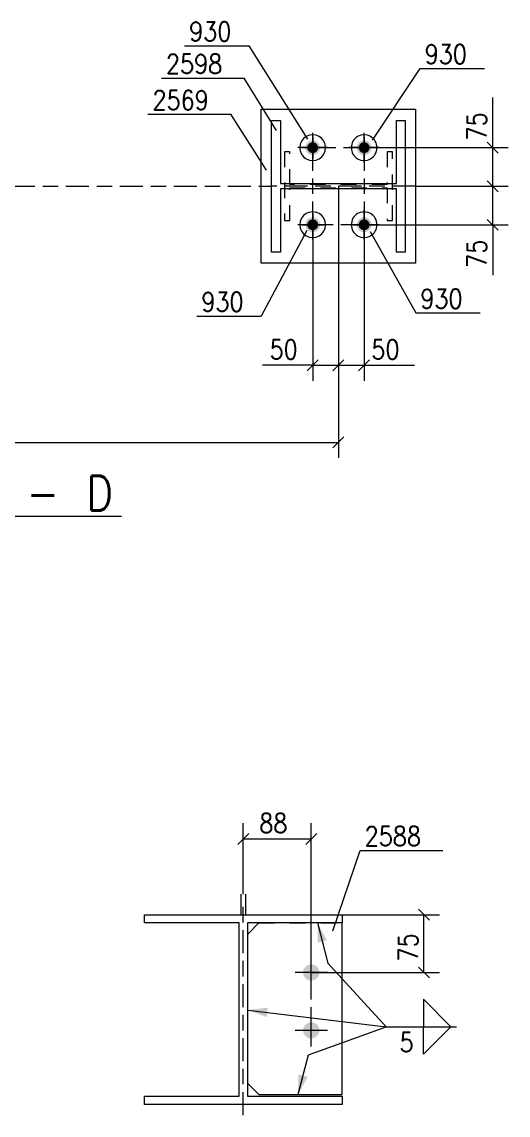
# Model space of a CAD drawing. Header units: millimetres. Extents: x 5 to 846, y 5 to 599.
# Drawn here: x 148.1 to 211.1, y 142.4 to 284.1 of the extents above; entities that cross this region are included whole.
import ezdxf

# ---------------------------------------------------------------- set-up
doc = ezdxf.new("R2010")
doc.units = ezdxf.units.MM
for name, pattern in [('XKITLINE00', [0]), ('XKITLINE02', [4, 2, -2]), ('XKITLINE06', [7, 3, -1, 2, -1])]:
    doc.linetypes.add(name, pattern=pattern)
for name, color, linetype, lineweight in [('Cota', 4, 'Continuous', 0), ('Marca da peça', 2, 'Continuous', 0), ('Objeto gráfico', 3, 'Continuous', 0), ('Outro tipo de objeto', 7, 'Continuous', 0), ('Parafuso', 3, 'Continuous', 0), ('Peça', 2, 'Continuous', 0), ('Solda', 1, 'Continuous', 0)]:
    doc.layers.add(name, color=color, linetype=linetype, lineweight=lineweight)
doc.styles.add('ROMANS', font='ROMANS__.TTF')
doc.styles.add('SIMPLEX', font='SIMPLEX_.TTF')

msp = doc.modelspace()

# ---------------------------------------------------------------- hatches: boundary and pattern name
at = {"layer": 'Parafuso'}
for points in [[(185.78, 266.85), (185.76, 266.85), (185.73, 266.85), (185.71, 266.85), (185.68, 266.86), (185.66, 266.86), (185.64, 266.86), (185.61, 266.87), (185.59, 266.87), (185.57, 266.88), (185.55, 266.89), (185.52, 266.89), (185.5, 266.9), (185.48, 266.91), (185.46, 266.91), (185.43, 266.92), (185.41, 266.93), (185.39, 266.94), (185.37, 266.95), (185.35, 266.96), (185.33, 266.98), (185.31, 266.99), (185.29, 267), (185.27, 267.01), (185.25, 267.03), (185.23, 267.04), (185.21, 267.05), (185.19, 267.07), (185.17, 267.08), (185.16, 267.1), (185.14, 267.12), (185.12, 267.13), (185.1, 267.15), (185.09, 267.17), (185.07, 267.18), (185.06, 267.2), (185.04, 267.22), (185.03, 267.24), (185.01, 267.26), (185, 267.28), (184.99, 267.3), (184.98, 267.32), (184.96, 267.34), (184.95, 267.36), (184.94, 267.38), (184.93, 267.4), (184.92, 267.42), (184.91, 267.45), (184.9, 267.47), (184.89, 267.49), (184.89, 267.51), (184.88, 267.54), (184.87, 267.56), (184.87, 267.58), (184.86, 267.6), (184.86, 267.63), (184.85, 267.65), (184.85, 267.67), (184.85, 267.7), (184.84, 267.72), (184.84, 267.74), (184.84, 267.77), (184.84, 267.79), (184.84, 267.82), (184.84, 267.84), (184.84, 267.86), (184.84, 267.89), (184.84, 267.91), (184.85, 267.93), (184.85, 267.96), (184.85, 267.98), (184.86, 268), (184.86, 268.03), (184.87, 268.05), (184.87, 268.07), (184.88, 268.1), (184.89, 268.12), (184.89, 268.14), (184.9, 268.16), (184.91, 268.18), (184.92, 268.21), (184.93, 268.23), (184.94, 268.25), (184.95, 268.27), (184.96, 268.29), (184.98, 268.31), (184.99, 268.33), (185, 268.35), (185.01, 268.37), (185.03, 268.39), (185.04, 268.41), (185.06, 268.43), (185.07, 268.45), (185.09, 268.46), (185.1, 268.48), (185.12, 268.5), (185.14, 268.51), (185.16, 268.53), (185.17, 268.55), (185.19, 268.56), (185.21, 268.58), (185.23, 268.59), (185.25, 268.6), (185.27, 268.62), (185.29, 268.63), (185.31, 268.64), (185.33, 268.65), (185.35, 268.67), (185.37, 268.68), (185.39, 268.69), (185.41, 268.7), (185.43, 268.71), (185.46, 268.72), (185.48, 268.72), (185.5, 268.73), (185.52, 268.74), (185.55, 268.75), (185.57, 268.75), (185.59, 268.76), (185.61, 268.76), (185.64, 268.77), (185.66, 268.77), (185.68, 268.77), (185.71, 268.78), (185.73, 268.78), (185.76, 268.78), (185.78, 268.78), (185.8, 268.78), (185.83, 268.78), (185.85, 268.78), (185.87, 268.78), (185.9, 268.78), (185.92, 268.77), (185.94, 268.77), (185.97, 268.77), (185.99, 268.76), (186.01, 268.76), (186.04, 268.75), (186.06, 268.75), (186.08, 268.74), (186.11, 268.73), (186.13, 268.72), (186.15, 268.72), (186.17, 268.71), (186.19, 268.7), (186.22, 268.69), (186.24, 268.68), (186.26, 268.67), (186.28, 268.65), (186.3, 268.64), (186.32, 268.63), (186.34, 268.62), (186.36, 268.6), (186.38, 268.59), (186.4, 268.58), (186.42, 268.56), (186.43, 268.55), (186.45, 268.53), (186.47, 268.51), (186.49, 268.5), (186.5, 268.48), (186.52, 268.46), (186.53, 268.45), (186.55, 268.43), (186.56, 268.41), (186.58, 268.39), (186.59, 268.37), (186.61, 268.35), (186.62, 268.33), (186.63, 268.31), (186.64, 268.29), (186.65, 268.27), (186.67, 268.25), (186.68, 268.23), (186.69, 268.21), (186.69, 268.18), (186.7, 268.16), (186.71, 268.14), (186.72, 268.12), (186.73, 268.1), (186.73, 268.07), (186.74, 268.05), (186.74, 268.03), (186.75, 268), (186.75, 267.98), (186.76, 267.96), (186.76, 267.93), (186.76, 267.91), (186.77, 267.89), (186.77, 267.86), (186.77, 267.84), (186.77, 267.82), (186.77, 267.79), (186.77, 267.77), (186.77, 267.74), (186.76, 267.72), (186.76, 267.7), (186.76, 267.67), (186.75, 267.65), (186.75, 267.63), (186.74, 267.6), (186.74, 267.58), (186.73, 267.56), (186.73, 267.54), (186.72, 267.51), (186.71, 267.49), (186.7, 267.47), (186.69, 267.45), (186.69, 267.42), (186.68, 267.4), (186.67, 267.38), (186.65, 267.36), (186.64, 267.34), (186.63, 267.32), (186.62, 267.3), (186.61, 267.28), (186.59, 267.26), (186.58, 267.24), (186.56, 267.22), (186.55, 267.2), (186.53, 267.18), (186.52, 267.17), (186.5, 267.15), (186.49, 267.13), (186.47, 267.12), (186.45, 267.1), (186.43, 267.08), (186.42, 267.07), (186.4, 267.05), (186.38, 267.04), (186.36, 267.03), (186.34, 267.01), (186.32, 267), (186.3, 266.99), (186.28, 266.98), (186.26, 266.96), (186.24, 266.95), (186.22, 266.94), (186.19, 266.93), (186.17, 266.92), (186.15, 266.91), (186.13, 266.91), (186.11, 266.9), (186.08, 266.89), (186.06, 266.89), (186.04, 266.88), (186.01, 266.87), (185.99, 266.87), (185.97, 266.86), (185.94, 266.86), (185.92, 266.86), (185.9, 266.85), (185.87, 266.85), (185.85, 266.85), (185.83, 266.85), (185.8, 266.85)], [(186.5, 267.78), (186.5, 267.75), (186.5, 267.71), (186.49, 267.68), (186.48, 267.65), (186.47, 267.61), (186.46, 267.58), (186.45, 267.55), (186.44, 267.52), (186.42, 267.49), (186.4, 267.46), (186.39, 267.43), (186.37, 267.4), (186.34, 267.37), (186.32, 267.35), (186.3, 267.32), (186.27, 267.3), (186.25, 267.27), (186.22, 267.25), (186.19, 267.23), (186.16, 267.21), (186.13, 267.2), (186.1, 267.18), (186.07, 267.17), (186.04, 267.16), (186.01, 267.15), (185.97, 267.14), (185.94, 267.13), (185.91, 267.12), (185.87, 267.12), (185.84, 267.12), (185.8, 267.12), (185.77, 267.12), (185.73, 267.12), (185.7, 267.12), (185.67, 267.13), (185.63, 267.14), (185.6, 267.15), (185.57, 267.16), (185.54, 267.17), (185.5, 267.18), (185.47, 267.2), (185.44, 267.21), (185.41, 267.23), (185.39, 267.25), (185.36, 267.27), (185.33, 267.3), (185.31, 267.32), (185.28, 267.35), (185.26, 267.37), (185.24, 267.4), (185.22, 267.43), (185.2, 267.46), (185.19, 267.49), (185.17, 267.52), (185.16, 267.55), (185.14, 267.58), (185.13, 267.61), (185.12, 267.65), (185.12, 267.68), (185.11, 267.71), (185.11, 267.75), (185.1, 267.78), (185.1, 267.82), (185.1, 267.85), (185.11, 267.88), (185.11, 267.92), (185.12, 267.95), (185.12, 267.99), (185.13, 268.02), (185.14, 268.05), (185.16, 268.08), (185.17, 268.11), (185.19, 268.15), (185.2, 268.18), (185.22, 268.2), (185.24, 268.23), (185.26, 268.26), (185.28, 268.29), (185.31, 268.31), (185.33, 268.33), (185.36, 268.36), (185.39, 268.38), (185.41, 268.4), (185.44, 268.42), (185.47, 268.43), (185.5, 268.45), (185.54, 268.46), (185.57, 268.47), (185.6, 268.49), (185.63, 268.49), (185.67, 268.5), (185.7, 268.51), (185.73, 268.51), (185.77, 268.51), (185.8, 268.52), (185.84, 268.51), (185.87, 268.51), (185.91, 268.51), (185.94, 268.5), (185.97, 268.49), (186.01, 268.49), (186.04, 268.47), (186.07, 268.46), (186.1, 268.45), (186.13, 268.43), (186.16, 268.42), (186.19, 268.4), (186.22, 268.38), (186.25, 268.36), (186.27, 268.33), (186.3, 268.31), (186.32, 268.29), (186.34, 268.26), (186.37, 268.23), (186.39, 268.2), (186.4, 268.18), (186.42, 268.15), (186.44, 268.11), (186.45, 268.08), (186.46, 268.05), (186.47, 268.02), (186.48, 267.99), (186.49, 267.95), (186.5, 267.92), (186.5, 267.88), (186.5, 267.85), (186.5, 267.82)], [(192.45, 266.85), (192.42, 266.85), (192.4, 266.85), (192.38, 266.85), (192.35, 266.86), (192.33, 266.86), (192.3, 266.86), (192.28, 266.87), (192.26, 266.87), (192.24, 266.88), (192.21, 266.89), (192.19, 266.89), (192.17, 266.9), (192.14, 266.91), (192.12, 266.91), (192.1, 266.92), (192.08, 266.93), (192.06, 266.94), (192.04, 266.95), (192.01, 266.96), (191.99, 266.98), (191.97, 266.99), (191.95, 267), (191.93, 267.01), (191.91, 267.03), (191.89, 267.04), (191.88, 267.05), (191.86, 267.07), (191.84, 267.08), (191.82, 267.1), (191.8, 267.12), (191.79, 267.13), (191.77, 267.15), (191.75, 267.17), (191.74, 267.18), (191.72, 267.2), (191.71, 267.22), (191.69, 267.24), (191.68, 267.26), (191.67, 267.28), (191.65, 267.3), (191.64, 267.32), (191.63, 267.34), (191.62, 267.36), (191.61, 267.38), (191.6, 267.4), (191.59, 267.42), (191.58, 267.45), (191.57, 267.47), (191.56, 267.49), (191.55, 267.51), (191.55, 267.54), (191.54, 267.56), (191.53, 267.58), (191.53, 267.6), (191.52, 267.63), (191.52, 267.65), (191.52, 267.67), (191.51, 267.7), (191.51, 267.72), (191.51, 267.74), (191.51, 267.77), (191.51, 267.79), (191.5, 267.82), (191.51, 267.84), (191.51, 267.86), (191.51, 267.89), (191.51, 267.91), (191.51, 267.93), (191.52, 267.96), (191.52, 267.98), (191.52, 268), (191.53, 268.03), (191.53, 268.05), (191.54, 268.07), (191.55, 268.1), (191.55, 268.12), (191.56, 268.14), (191.57, 268.16), (191.58, 268.18), (191.59, 268.21), (191.6, 268.23), (191.61, 268.25), (191.62, 268.27), (191.63, 268.29), (191.64, 268.31), (191.65, 268.33), (191.67, 268.35), (191.68, 268.37), (191.69, 268.39), (191.71, 268.41), (191.72, 268.43), (191.74, 268.45), (191.75, 268.46), (191.77, 268.48), (191.79, 268.5), (191.8, 268.51), (191.82, 268.53), (191.84, 268.55), (191.86, 268.56), (191.88, 268.58), (191.89, 268.59), (191.91, 268.6), (191.93, 268.62), (191.95, 268.63), (191.97, 268.64), (191.99, 268.65), (192.01, 268.67), (192.04, 268.68), (192.06, 268.69), (192.08, 268.7), (192.1, 268.71), (192.12, 268.72), (192.14, 268.72), (192.17, 268.73), (192.19, 268.74), (192.21, 268.75), (192.24, 268.75), (192.26, 268.76), (192.28, 268.76), (192.3, 268.77), (192.33, 268.77), (192.35, 268.77), (192.38, 268.78), (192.4, 268.78), (192.42, 268.78), (192.45, 268.78), (192.47, 268.78), (192.49, 268.78), (192.52, 268.78), (192.54, 268.78), (192.56, 268.78), (192.59, 268.77), (192.61, 268.77), (192.63, 268.77), (192.66, 268.76), (192.68, 268.76), (192.7, 268.75), (192.73, 268.75), (192.75, 268.74), (192.77, 268.73), (192.79, 268.72), (192.82, 268.72), (192.84, 268.71), (192.86, 268.7), (192.88, 268.69), (192.9, 268.68), (192.92, 268.67), (192.95, 268.65), (192.97, 268.64), (192.99, 268.63), (193.01, 268.62), (193.03, 268.6), (193.04, 268.59), (193.06, 268.58), (193.08, 268.56), (193.1, 268.55), (193.12, 268.53), (193.14, 268.51), (193.15, 268.5), (193.17, 268.48), (193.18, 268.46), (193.2, 268.45), (193.22, 268.43), (193.23, 268.41), (193.24, 268.39), (193.26, 268.37), (193.27, 268.35), (193.29, 268.33), (193.3, 268.31), (193.31, 268.29), (193.32, 268.27), (193.33, 268.25), (193.34, 268.23), (193.35, 268.21), (193.36, 268.18), (193.37, 268.16), (193.38, 268.14), (193.39, 268.12), (193.39, 268.1), (193.4, 268.07), (193.41, 268.05), (193.41, 268.03), (193.42, 268), (193.42, 267.98), (193.42, 267.96), (193.43, 267.93), (193.43, 267.91), (193.43, 267.89), (193.43, 267.86), (193.43, 267.84), (193.43, 267.82), (193.43, 267.79), (193.43, 267.77), (193.43, 267.74), (193.43, 267.72), (193.43, 267.7), (193.42, 267.67), (193.42, 267.65), (193.42, 267.63), (193.41, 267.6), (193.41, 267.58), (193.4, 267.56), (193.39, 267.54), (193.39, 267.51), (193.38, 267.49), (193.37, 267.47), (193.36, 267.45), (193.35, 267.42), (193.34, 267.4), (193.33, 267.38), (193.32, 267.36), (193.31, 267.34), (193.3, 267.32), (193.29, 267.3), (193.27, 267.28), (193.26, 267.26), (193.24, 267.24), (193.23, 267.22), (193.22, 267.2), (193.2, 267.18), (193.18, 267.17), (193.17, 267.15), (193.15, 267.13), (193.14, 267.12), (193.12, 267.1), (193.1, 267.08), (193.08, 267.07), (193.06, 267.05), (193.04, 267.04), (193.03, 267.03), (193.01, 267.01), (192.99, 267), (192.97, 266.99), (192.95, 266.98), (192.92, 266.96), (192.9, 266.95), (192.88, 266.94), (192.86, 266.93), (192.84, 266.92), (192.82, 266.91), (192.79, 266.91), (192.77, 266.9), (192.75, 266.89), (192.73, 266.89), (192.7, 266.88), (192.68, 266.87), (192.66, 266.87), (192.63, 266.86), (192.61, 266.86), (192.59, 266.86), (192.56, 266.85), (192.54, 266.85), (192.52, 266.85), (192.49, 266.85), (192.47, 266.85)], [(193.17, 267.78), (193.17, 267.75), (193.16, 267.71), (193.16, 267.68), (193.15, 267.65), (193.14, 267.61), (193.13, 267.58), (193.12, 267.55), (193.1, 267.52), (193.09, 267.49), (193.07, 267.46), (193.05, 267.43), (193.03, 267.4), (193.01, 267.37), (192.99, 267.35), (192.96, 267.32), (192.94, 267.3), (192.91, 267.27), (192.89, 267.25), (192.86, 267.23), (192.83, 267.21), (192.8, 267.2), (192.77, 267.18), (192.74, 267.17), (192.71, 267.16), (192.67, 267.15), (192.64, 267.14), (192.61, 267.13), (192.57, 267.12), (192.54, 267.12), (192.5, 267.12), (192.47, 267.12), (192.44, 267.12), (192.4, 267.12), (192.37, 267.12), (192.33, 267.13), (192.3, 267.14), (192.27, 267.15), (192.23, 267.16), (192.2, 267.17), (192.17, 267.18), (192.14, 267.2), (192.11, 267.21), (192.08, 267.23), (192.05, 267.25), (192.03, 267.27), (192, 267.3), (191.97, 267.32), (191.95, 267.35), (191.93, 267.37), (191.91, 267.4), (191.89, 267.43), (191.87, 267.46), (191.85, 267.49), (191.84, 267.52), (191.82, 267.55), (191.81, 267.58), (191.8, 267.61), (191.79, 267.65), (191.78, 267.68), (191.78, 267.71), (191.77, 267.75), (191.77, 267.78), (191.77, 267.82), (191.77, 267.85), (191.77, 267.88), (191.78, 267.92), (191.78, 267.95), (191.79, 267.99), (191.8, 268.02), (191.81, 268.05), (191.82, 268.08), (191.84, 268.11), (191.85, 268.15), (191.87, 268.18), (191.89, 268.2), (191.91, 268.23), (191.93, 268.26), (191.95, 268.29), (191.97, 268.31), (192, 268.33), (192.03, 268.36), (192.05, 268.38), (192.08, 268.4), (192.11, 268.42), (192.14, 268.43), (192.17, 268.45), (192.2, 268.46), (192.23, 268.47), (192.27, 268.49), (192.3, 268.49), (192.33, 268.5), (192.37, 268.51), (192.4, 268.51), (192.44, 268.51), (192.47, 268.52), (192.5, 268.51), (192.54, 268.51), (192.57, 268.51), (192.61, 268.5), (192.64, 268.49), (192.67, 268.49), (192.71, 268.47), (192.74, 268.46), (192.77, 268.45), (192.8, 268.43), (192.83, 268.42), (192.86, 268.4), (192.89, 268.38), (192.91, 268.36), (192.94, 268.33), (192.96, 268.31), (192.99, 268.29), (193.01, 268.26), (193.03, 268.23), (193.05, 268.2), (193.07, 268.18), (193.09, 268.15), (193.1, 268.11), (193.12, 268.08), (193.13, 268.05), (193.14, 268.02), (193.15, 267.99), (193.16, 267.95), (193.16, 267.92), (193.17, 267.88), (193.17, 267.85), (193.17, 267.82)], [(185.78, 256.85), (185.76, 256.85), (185.73, 256.85), (185.71, 256.85), (185.68, 256.86), (185.66, 256.86), (185.64, 256.86), (185.61, 256.87), (185.59, 256.87), (185.57, 256.88), (185.55, 256.89), (185.52, 256.89), (185.5, 256.9), (185.48, 256.91), (185.46, 256.91), (185.43, 256.92), (185.41, 256.93), (185.39, 256.94), (185.37, 256.95), (185.35, 256.96), (185.33, 256.98), (185.31, 256.99), (185.29, 257), (185.27, 257.01), (185.25, 257.03), (185.23, 257.04), (185.21, 257.05), (185.19, 257.07), (185.17, 257.08), (185.16, 257.1), (185.14, 257.12), (185.12, 257.13), (185.1, 257.15), (185.09, 257.17), (185.07, 257.18), (185.06, 257.2), (185.04, 257.22), (185.03, 257.24), (185.01, 257.26), (185, 257.28), (184.99, 257.3), (184.98, 257.32), (184.96, 257.34), (184.95, 257.36), (184.94, 257.38), (184.93, 257.4), (184.92, 257.42), (184.91, 257.45), (184.9, 257.47), (184.89, 257.49), (184.89, 257.51), (184.88, 257.54), (184.87, 257.56), (184.87, 257.58), (184.86, 257.6), (184.86, 257.63), (184.85, 257.65), (184.85, 257.67), (184.85, 257.7), (184.84, 257.72), (184.84, 257.74), (184.84, 257.77), (184.84, 257.79), (184.84, 257.82), (184.84, 257.84), (184.84, 257.86), (184.84, 257.89), (184.84, 257.91), (184.85, 257.93), (184.85, 257.96), (184.85, 257.98), (184.86, 258), (184.86, 258.03), (184.87, 258.05), (184.87, 258.07), (184.88, 258.1), (184.89, 258.12), (184.89, 258.14), (184.9, 258.16), (184.91, 258.18), (184.92, 258.21), (184.93, 258.23), (184.94, 258.25), (184.95, 258.27), (184.96, 258.29), (184.98, 258.31), (184.99, 258.33), (185, 258.35), (185.01, 258.37), (185.03, 258.39), (185.04, 258.41), (185.06, 258.43), (185.07, 258.45), (185.09, 258.46), (185.1, 258.48), (185.12, 258.5), (185.14, 258.51), (185.16, 258.53), (185.17, 258.55), (185.19, 258.56), (185.21, 258.58), (185.23, 258.59), (185.25, 258.6), (185.27, 258.62), (185.29, 258.63), (185.31, 258.64), (185.33, 258.65), (185.35, 258.67), (185.37, 258.68), (185.39, 258.69), (185.41, 258.7), (185.43, 258.71), (185.46, 258.72), (185.48, 258.72), (185.5, 258.73), (185.52, 258.74), (185.55, 258.75), (185.57, 258.75), (185.59, 258.76), (185.61, 258.76), (185.64, 258.77), (185.66, 258.77), (185.68, 258.77), (185.71, 258.78), (185.73, 258.78), (185.76, 258.78), (185.78, 258.78), (185.8, 258.78), (185.83, 258.78), (185.85, 258.78), (185.87, 258.78), (185.9, 258.78), (185.92, 258.77), (185.94, 258.77), (185.97, 258.77), (185.99, 258.76), (186.01, 258.76), (186.04, 258.75), (186.06, 258.75), (186.08, 258.74), (186.11, 258.73), (186.13, 258.72), (186.15, 258.72), (186.17, 258.71), (186.19, 258.7), (186.22, 258.69), (186.24, 258.68), (186.26, 258.67), (186.28, 258.65), (186.3, 258.64), (186.32, 258.63), (186.34, 258.62), (186.36, 258.6), (186.38, 258.59), (186.4, 258.58), (186.42, 258.56), (186.43, 258.55), (186.45, 258.53), (186.47, 258.51), (186.49, 258.5), (186.5, 258.48), (186.52, 258.46), (186.53, 258.45), (186.55, 258.43), (186.56, 258.41), (186.58, 258.39), (186.59, 258.37), (186.61, 258.35), (186.62, 258.33), (186.63, 258.31), (186.64, 258.29), (186.65, 258.27), (186.67, 258.25), (186.68, 258.23), (186.69, 258.21), (186.69, 258.18), (186.7, 258.16), (186.71, 258.14), (186.72, 258.12), (186.73, 258.1), (186.73, 258.07), (186.74, 258.05), (186.74, 258.03), (186.75, 258), (186.75, 257.98), (186.76, 257.96), (186.76, 257.93), (186.76, 257.91), (186.77, 257.89), (186.77, 257.86), (186.77, 257.84), (186.77, 257.82), (186.77, 257.79), (186.77, 257.77), (186.77, 257.74), (186.76, 257.72), (186.76, 257.7), (186.76, 257.67), (186.75, 257.65), (186.75, 257.63), (186.74, 257.6), (186.74, 257.58), (186.73, 257.56), (186.73, 257.54), (186.72, 257.51), (186.71, 257.49), (186.7, 257.47), (186.69, 257.45), (186.69, 257.42), (186.68, 257.4), (186.67, 257.38), (186.65, 257.36), (186.64, 257.34), (186.63, 257.32), (186.62, 257.3), (186.61, 257.28), (186.59, 257.26), (186.58, 257.24), (186.56, 257.22), (186.55, 257.2), (186.53, 257.18), (186.52, 257.17), (186.5, 257.15), (186.49, 257.13), (186.47, 257.12), (186.45, 257.1), (186.43, 257.08), (186.42, 257.07), (186.4, 257.05), (186.38, 257.04), (186.36, 257.03), (186.34, 257.01), (186.32, 257), (186.3, 256.99), (186.28, 256.98), (186.26, 256.96), (186.24, 256.95), (186.22, 256.94), (186.19, 256.93), (186.17, 256.92), (186.15, 256.91), (186.13, 256.91), (186.11, 256.9), (186.08, 256.89), (186.06, 256.89), (186.04, 256.88), (186.01, 256.87), (185.99, 256.87), (185.97, 256.86), (185.94, 256.86), (185.92, 256.86), (185.9, 256.85), (185.87, 256.85), (185.85, 256.85), (185.83, 256.85), (185.8, 256.85)], [(186.5, 257.78), (186.5, 257.75), (186.5, 257.71), (186.49, 257.68), (186.48, 257.65), (186.47, 257.61), (186.46, 257.58), (186.45, 257.55), (186.44, 257.52), (186.42, 257.49), (186.4, 257.46), (186.39, 257.43), (186.37, 257.4), (186.34, 257.37), (186.32, 257.35), (186.3, 257.32), (186.27, 257.3), (186.25, 257.27), (186.22, 257.25), (186.19, 257.23), (186.16, 257.21), (186.13, 257.2), (186.1, 257.18), (186.07, 257.17), (186.04, 257.16), (186.01, 257.15), (185.97, 257.14), (185.94, 257.13), (185.91, 257.12), (185.87, 257.12), (185.84, 257.12), (185.8, 257.12), (185.77, 257.12), (185.73, 257.12), (185.7, 257.12), (185.67, 257.13), (185.63, 257.14), (185.6, 257.15), (185.57, 257.16), (185.54, 257.17), (185.5, 257.18), (185.47, 257.2), (185.44, 257.21), (185.41, 257.23), (185.39, 257.25), (185.36, 257.27), (185.33, 257.3), (185.31, 257.32), (185.28, 257.35), (185.26, 257.37), (185.24, 257.4), (185.22, 257.43), (185.2, 257.46), (185.19, 257.49), (185.17, 257.52), (185.16, 257.55), (185.14, 257.58), (185.13, 257.61), (185.12, 257.65), (185.12, 257.68), (185.11, 257.71), (185.11, 257.75), (185.1, 257.78), (185.1, 257.82), (185.1, 257.85), (185.11, 257.88), (185.11, 257.92), (185.12, 257.95), (185.12, 257.99), (185.13, 258.02), (185.14, 258.05), (185.16, 258.08), (185.17, 258.11), (185.19, 258.15), (185.2, 258.18), (185.22, 258.2), (185.24, 258.23), (185.26, 258.26), (185.28, 258.29), (185.31, 258.31), (185.33, 258.33), (185.36, 258.36), (185.39, 258.38), (185.41, 258.4), (185.44, 258.42), (185.47, 258.43), (185.5, 258.45), (185.54, 258.46), (185.57, 258.47), (185.6, 258.49), (185.63, 258.49), (185.67, 258.5), (185.7, 258.51), (185.73, 258.51), (185.77, 258.51), (185.8, 258.52), (185.84, 258.51), (185.87, 258.51), (185.91, 258.51), (185.94, 258.5), (185.97, 258.49), (186.01, 258.49), (186.04, 258.47), (186.07, 258.46), (186.1, 258.45), (186.13, 258.43), (186.16, 258.42), (186.19, 258.4), (186.22, 258.38), (186.25, 258.36), (186.27, 258.33), (186.3, 258.31), (186.32, 258.29), (186.34, 258.26), (186.37, 258.23), (186.39, 258.2), (186.4, 258.18), (186.42, 258.15), (186.44, 258.11), (186.45, 258.08), (186.46, 258.05), (186.47, 258.02), (186.48, 257.99), (186.49, 257.95), (186.5, 257.92), (186.5, 257.88), (186.5, 257.85), (186.5, 257.82)], [(192.45, 256.85), (192.42, 256.85), (192.4, 256.85), (192.38, 256.85), (192.35, 256.86), (192.33, 256.86), (192.3, 256.86), (192.28, 256.87), (192.26, 256.87), (192.24, 256.88), (192.21, 256.89), (192.19, 256.89), (192.17, 256.9), (192.14, 256.91), (192.12, 256.91), (192.1, 256.92), (192.08, 256.93), (192.06, 256.94), (192.04, 256.95), (192.01, 256.96), (191.99, 256.98), (191.97, 256.99), (191.95, 257), (191.93, 257.01), (191.91, 257.03), (191.89, 257.04), (191.88, 257.05), (191.86, 257.07), (191.84, 257.08), (191.82, 257.1), (191.8, 257.12), (191.79, 257.13), (191.77, 257.15), (191.75, 257.17), (191.74, 257.18), (191.72, 257.2), (191.71, 257.22), (191.69, 257.24), (191.68, 257.26), (191.67, 257.28), (191.65, 257.3), (191.64, 257.32), (191.63, 257.34), (191.62, 257.36), (191.61, 257.38), (191.6, 257.4), (191.59, 257.42), (191.58, 257.45), (191.57, 257.47), (191.56, 257.49), (191.55, 257.51), (191.55, 257.54), (191.54, 257.56), (191.53, 257.58), (191.53, 257.6), (191.52, 257.63), (191.52, 257.65), (191.52, 257.67), (191.51, 257.7), (191.51, 257.72), (191.51, 257.74), (191.51, 257.77), (191.51, 257.79), (191.5, 257.82), (191.51, 257.84), (191.51, 257.86), (191.51, 257.89), (191.51, 257.91), (191.51, 257.93), (191.52, 257.96), (191.52, 257.98), (191.52, 258), (191.53, 258.03), (191.53, 258.05), (191.54, 258.07), (191.55, 258.1), (191.55, 258.12), (191.56, 258.14), (191.57, 258.16), (191.58, 258.18), (191.59, 258.21), (191.6, 258.23), (191.61, 258.25), (191.62, 258.27), (191.63, 258.29), (191.64, 258.31), (191.65, 258.33), (191.67, 258.35), (191.68, 258.37), (191.69, 258.39), (191.71, 258.41), (191.72, 258.43), (191.74, 258.45), (191.75, 258.46), (191.77, 258.48), (191.79, 258.5), (191.8, 258.51), (191.82, 258.53), (191.84, 258.55), (191.86, 258.56), (191.88, 258.58), (191.89, 258.59), (191.91, 258.6), (191.93, 258.62), (191.95, 258.63), (191.97, 258.64), (191.99, 258.65), (192.01, 258.67), (192.04, 258.68), (192.06, 258.69), (192.08, 258.7), (192.1, 258.71), (192.12, 258.72), (192.14, 258.72), (192.17, 258.73), (192.19, 258.74), (192.21, 258.75), (192.24, 258.75), (192.26, 258.76), (192.28, 258.76), (192.3, 258.77), (192.33, 258.77), (192.35, 258.77), (192.38, 258.78), (192.4, 258.78), (192.42, 258.78), (192.45, 258.78), (192.47, 258.78), (192.49, 258.78), (192.52, 258.78), (192.54, 258.78), (192.56, 258.78), (192.59, 258.77), (192.61, 258.77), (192.63, 258.77), (192.66, 258.76), (192.68, 258.76), (192.7, 258.75), (192.73, 258.75), (192.75, 258.74), (192.77, 258.73), (192.79, 258.72), (192.82, 258.72), (192.84, 258.71), (192.86, 258.7), (192.88, 258.69), (192.9, 258.68), (192.92, 258.67), (192.95, 258.65), (192.97, 258.64), (192.99, 258.63), (193.01, 258.62), (193.03, 258.6), (193.04, 258.59), (193.06, 258.58), (193.08, 258.56), (193.1, 258.55), (193.12, 258.53), (193.14, 258.51), (193.15, 258.5), (193.17, 258.48), (193.18, 258.46), (193.2, 258.45), (193.22, 258.43), (193.23, 258.41), (193.24, 258.39), (193.26, 258.37), (193.27, 258.35), (193.29, 258.33), (193.3, 258.31), (193.31, 258.29), (193.32, 258.27), (193.33, 258.25), (193.34, 258.23), (193.35, 258.21), (193.36, 258.18), (193.37, 258.16), (193.38, 258.14), (193.39, 258.12), (193.39, 258.1), (193.4, 258.07), (193.41, 258.05), (193.41, 258.03), (193.42, 258), (193.42, 257.98), (193.42, 257.96), (193.43, 257.93), (193.43, 257.91), (193.43, 257.89), (193.43, 257.86), (193.43, 257.84), (193.43, 257.82), (193.43, 257.79), (193.43, 257.77), (193.43, 257.74), (193.43, 257.72), (193.43, 257.7), (193.42, 257.67), (193.42, 257.65), (193.42, 257.63), (193.41, 257.6), (193.41, 257.58), (193.4, 257.56), (193.39, 257.54), (193.39, 257.51), (193.38, 257.49), (193.37, 257.47), (193.36, 257.45), (193.35, 257.42), (193.34, 257.4), (193.33, 257.38), (193.32, 257.36), (193.31, 257.34), (193.3, 257.32), (193.29, 257.3), (193.27, 257.28), (193.26, 257.26), (193.24, 257.24), (193.23, 257.22), (193.22, 257.2), (193.2, 257.18), (193.18, 257.17), (193.17, 257.15), (193.15, 257.13), (193.14, 257.12), (193.12, 257.1), (193.1, 257.08), (193.08, 257.07), (193.06, 257.05), (193.04, 257.04), (193.03, 257.03), (193.01, 257.01), (192.99, 257), (192.97, 256.99), (192.95, 256.98), (192.92, 256.96), (192.9, 256.95), (192.88, 256.94), (192.86, 256.93), (192.84, 256.92), (192.82, 256.91), (192.79, 256.91), (192.77, 256.9), (192.75, 256.89), (192.73, 256.89), (192.7, 256.88), (192.68, 256.87), (192.66, 256.87), (192.63, 256.86), (192.61, 256.86), (192.59, 256.86), (192.56, 256.85), (192.54, 256.85), (192.52, 256.85), (192.49, 256.85), (192.47, 256.85)], [(193.17, 257.78), (193.17, 257.75), (193.16, 257.71), (193.16, 257.68), (193.15, 257.65), (193.14, 257.61), (193.13, 257.58), (193.12, 257.55), (193.1, 257.52), (193.09, 257.49), (193.07, 257.46), (193.05, 257.43), (193.03, 257.4), (193.01, 257.37), (192.99, 257.35), (192.96, 257.32), (192.94, 257.3), (192.91, 257.27), (192.89, 257.25), (192.86, 257.23), (192.83, 257.21), (192.8, 257.2), (192.77, 257.18), (192.74, 257.17), (192.71, 257.16), (192.67, 257.15), (192.64, 257.14), (192.61, 257.13), (192.57, 257.12), (192.54, 257.12), (192.5, 257.12), (192.47, 257.12), (192.44, 257.12), (192.4, 257.12), (192.37, 257.12), (192.33, 257.13), (192.3, 257.14), (192.27, 257.15), (192.23, 257.16), (192.2, 257.17), (192.17, 257.18), (192.14, 257.2), (192.11, 257.21), (192.08, 257.23), (192.05, 257.25), (192.03, 257.27), (192, 257.3), (191.97, 257.32), (191.95, 257.35), (191.93, 257.37), (191.91, 257.4), (191.89, 257.43), (191.87, 257.46), (191.85, 257.49), (191.84, 257.52), (191.82, 257.55), (191.81, 257.58), (191.8, 257.61), (191.79, 257.65), (191.78, 257.68), (191.78, 257.71), (191.77, 257.75), (191.77, 257.78), (191.77, 257.82), (191.77, 257.85), (191.77, 257.88), (191.78, 257.92), (191.78, 257.95), (191.79, 257.99), (191.8, 258.02), (191.81, 258.05), (191.82, 258.08), (191.84, 258.11), (191.85, 258.15), (191.87, 258.18), (191.89, 258.2), (191.91, 258.23), (191.93, 258.26), (191.95, 258.29), (191.97, 258.31), (192, 258.33), (192.03, 258.36), (192.05, 258.38), (192.08, 258.4), (192.11, 258.42), (192.14, 258.43), (192.17, 258.45), (192.2, 258.46), (192.23, 258.47), (192.27, 258.49), (192.3, 258.49), (192.33, 258.5), (192.37, 258.51), (192.4, 258.51), (192.44, 258.51), (192.47, 258.52), (192.5, 258.51), (192.54, 258.51), (192.57, 258.51), (192.61, 258.5), (192.64, 258.49), (192.67, 258.49), (192.71, 258.47), (192.74, 258.46), (192.77, 258.45), (192.8, 258.43), (192.83, 258.42), (192.86, 258.4), (192.89, 258.38), (192.91, 258.36), (192.94, 258.33), (192.96, 258.31), (192.99, 258.29), (193.01, 258.26), (193.03, 258.23), (193.05, 258.2), (193.07, 258.18), (193.09, 258.15), (193.1, 258.11), (193.12, 258.08), (193.13, 258.05), (193.14, 258.02), (193.15, 257.99), (193.16, 257.95), (193.16, 257.92), (193.17, 257.88), (193.17, 257.85), (193.17, 257.82)], [(184.56, 160.88), (184.56, 160.91), (184.56, 160.93), (184.57, 160.96), (184.57, 160.98), (184.57, 161.01), (184.58, 161.03), (184.58, 161.06), (184.59, 161.08), (184.59, 161.11), (184.6, 161.13), (184.61, 161.16), (184.61, 161.18), (184.62, 161.21), (184.63, 161.23), (184.64, 161.26), (184.65, 161.28), (184.66, 161.3), (184.67, 161.33), (184.69, 161.35), (184.7, 161.37), (184.71, 161.39), (184.72, 161.42), (184.74, 161.44), (184.75, 161.46), (184.77, 161.48), (184.78, 161.5), (184.8, 161.52), (184.82, 161.54), (184.83, 161.56), (184.85, 161.58), (184.87, 161.6), (184.89, 161.61), (184.91, 161.63), (184.93, 161.65), (184.94, 161.67), (184.97, 161.68), (184.99, 161.7), (185.01, 161.71), (185.03, 161.73), (185.05, 161.74), (185.07, 161.75), (185.09, 161.77), (185.12, 161.78), (185.14, 161.79), (185.16, 161.8), (185.19, 161.81), (185.21, 161.82), (185.23, 161.83), (185.26, 161.84), (185.28, 161.85), (185.31, 161.86), (185.33, 161.87), (185.36, 161.87), (185.38, 161.88), (185.41, 161.88), (185.43, 161.89), (185.46, 161.89), (185.48, 161.9), (185.51, 161.9), (185.53, 161.9), (185.56, 161.9), (185.59, 161.9), (185.61, 161.9), (185.64, 161.9), (185.66, 161.9), (185.69, 161.9), (185.71, 161.9), (185.74, 161.9), (185.77, 161.89), (185.79, 161.89), (185.82, 161.88), (185.84, 161.88), (185.87, 161.87), (185.89, 161.87), (185.92, 161.86), (185.94, 161.85), (185.96, 161.84), (185.99, 161.83), (186.01, 161.82), (186.04, 161.81), (186.06, 161.8), (186.08, 161.79), (186.11, 161.78), (186.13, 161.77), (186.15, 161.75), (186.17, 161.74), (186.19, 161.73), (186.22, 161.71), (186.24, 161.7), (186.26, 161.68), (186.28, 161.67), (186.3, 161.65), (186.32, 161.63), (186.34, 161.61), (186.35, 161.6), (186.37, 161.58), (186.39, 161.56), (186.41, 161.54), (186.42, 161.52), (186.44, 161.5), (186.45, 161.48), (186.47, 161.46), (186.48, 161.44), (186.5, 161.42), (186.51, 161.39), (186.52, 161.37), (186.54, 161.35), (186.55, 161.33), (186.56, 161.3), (186.57, 161.28), (186.58, 161.26), (186.59, 161.23), (186.6, 161.21), (186.61, 161.18), (186.62, 161.16), (186.62, 161.13), (186.63, 161.11), (186.64, 161.08), (186.64, 161.06), (186.65, 161.03), (186.65, 161.01), (186.65, 160.98), (186.66, 160.96), (186.66, 160.93), (186.66, 160.91), (186.66, 160.88), (186.66, 160.85), (186.66, 160.83), (186.66, 160.8), (186.66, 160.78), (186.66, 160.75), (186.65, 160.73), (186.65, 160.7), (186.65, 160.67), (186.64, 160.65), (186.64, 160.62), (186.63, 160.6), (186.62, 160.57), (186.62, 160.55), (186.61, 160.52), (186.6, 160.5), (186.59, 160.48), (186.58, 160.45), (186.57, 160.43), (186.56, 160.4), (186.55, 160.38), (186.54, 160.36), (186.52, 160.34), (186.51, 160.31), (186.5, 160.29), (186.48, 160.27), (186.47, 160.25), (186.45, 160.23), (186.44, 160.21), (186.42, 160.19), (186.41, 160.17), (186.39, 160.15), (186.37, 160.13), (186.35, 160.11), (186.34, 160.09), (186.32, 160.08), (186.3, 160.06), (186.28, 160.04), (186.26, 160.03), (186.24, 160.01), (186.22, 160), (186.19, 159.98), (186.17, 159.97), (186.15, 159.95), (186.13, 159.94), (186.11, 159.93), (186.08, 159.92), (186.06, 159.9), (186.04, 159.89), (186.01, 159.88), (185.99, 159.87), (185.96, 159.87), (185.94, 159.86), (185.92, 159.85), (185.89, 159.84), (185.87, 159.84), (185.84, 159.83), (185.82, 159.82), (185.79, 159.82), (185.77, 159.82), (185.74, 159.81), (185.71, 159.81), (185.69, 159.81), (185.66, 159.81), (185.64, 159.8), (185.61, 159.8), (185.59, 159.8), (185.56, 159.81), (185.53, 159.81), (185.51, 159.81), (185.48, 159.81), (185.46, 159.82), (185.43, 159.82), (185.41, 159.82), (185.38, 159.83), (185.36, 159.84), (185.33, 159.84), (185.31, 159.85), (185.28, 159.86), (185.26, 159.87), (185.23, 159.87), (185.21, 159.88), (185.19, 159.89), (185.16, 159.9), (185.14, 159.92), (185.12, 159.93), (185.09, 159.94), (185.07, 159.95), (185.05, 159.97), (185.03, 159.98), (185.01, 160), (184.99, 160.01), (184.97, 160.03), (184.94, 160.04), (184.93, 160.06), (184.91, 160.08), (184.89, 160.09), (184.87, 160.11), (184.85, 160.13), (184.83, 160.15), (184.82, 160.17), (184.8, 160.19), (184.78, 160.21), (184.77, 160.23), (184.75, 160.25), (184.74, 160.27), (184.72, 160.29), (184.71, 160.31), (184.7, 160.34), (184.69, 160.36), (184.67, 160.38), (184.66, 160.4), (184.65, 160.43), (184.64, 160.45), (184.63, 160.48), (184.62, 160.5), (184.61, 160.52), (184.61, 160.55), (184.6, 160.57), (184.59, 160.6), (184.59, 160.62), (184.58, 160.65), (184.58, 160.67), (184.57, 160.7), (184.57, 160.73), (184.57, 160.75), (184.56, 160.78), (184.56, 160.8), (184.56, 160.83), (184.56, 160.85)], [(184.56, 153.38), (184.56, 153.41), (184.56, 153.43), (184.57, 153.46), (184.57, 153.48), (184.57, 153.51), (184.58, 153.53), (184.58, 153.56), (184.59, 153.58), (184.59, 153.61), (184.6, 153.63), (184.61, 153.66), (184.61, 153.68), (184.62, 153.71), (184.63, 153.73), (184.64, 153.76), (184.65, 153.78), (184.66, 153.8), (184.67, 153.83), (184.69, 153.85), (184.7, 153.87), (184.71, 153.89), (184.72, 153.92), (184.74, 153.94), (184.75, 153.96), (184.77, 153.98), (184.78, 154), (184.8, 154.02), (184.82, 154.04), (184.83, 154.06), (184.85, 154.08), (184.87, 154.1), (184.89, 154.11), (184.91, 154.13), (184.93, 154.15), (184.94, 154.17), (184.97, 154.18), (184.99, 154.2), (185.01, 154.21), (185.03, 154.23), (185.05, 154.24), (185.07, 154.25), (185.09, 154.27), (185.12, 154.28), (185.14, 154.29), (185.16, 154.3), (185.19, 154.31), (185.21, 154.32), (185.23, 154.33), (185.26, 154.34), (185.28, 154.35), (185.31, 154.36), (185.33, 154.37), (185.36, 154.37), (185.38, 154.38), (185.41, 154.38), (185.43, 154.39), (185.46, 154.39), (185.48, 154.4), (185.51, 154.4), (185.53, 154.4), (185.56, 154.4), (185.59, 154.4), (185.61, 154.4), (185.64, 154.4), (185.66, 154.4), (185.69, 154.4), (185.71, 154.4), (185.74, 154.4), (185.77, 154.39), (185.79, 154.39), (185.82, 154.38), (185.84, 154.38), (185.87, 154.37), (185.89, 154.37), (185.92, 154.36), (185.94, 154.35), (185.96, 154.34), (185.99, 154.33), (186.01, 154.32), (186.04, 154.31), (186.06, 154.3), (186.08, 154.29), (186.11, 154.28), (186.13, 154.27), (186.15, 154.25), (186.17, 154.24), (186.19, 154.23), (186.22, 154.21), (186.24, 154.2), (186.26, 154.18), (186.28, 154.17), (186.3, 154.15), (186.32, 154.13), (186.34, 154.11), (186.35, 154.1), (186.37, 154.08), (186.39, 154.06), (186.41, 154.04), (186.42, 154.02), (186.44, 154), (186.45, 153.98), (186.47, 153.96), (186.48, 153.94), (186.5, 153.92), (186.51, 153.89), (186.52, 153.87), (186.54, 153.85), (186.55, 153.83), (186.56, 153.8), (186.57, 153.78), (186.58, 153.76), (186.59, 153.73), (186.6, 153.71), (186.61, 153.68), (186.62, 153.66), (186.62, 153.63), (186.63, 153.61), (186.64, 153.58), (186.64, 153.56), (186.65, 153.53), (186.65, 153.51), (186.65, 153.48), (186.66, 153.46), (186.66, 153.43), (186.66, 153.41), (186.66, 153.38), (186.66, 153.35), (186.66, 153.33), (186.66, 153.3), (186.66, 153.28), (186.66, 153.25), (186.65, 153.23), (186.65, 153.2), (186.65, 153.17), (186.64, 153.15), (186.64, 153.12), (186.63, 153.1), (186.62, 153.07), (186.62, 153.05), (186.61, 153.02), (186.6, 153), (186.59, 152.98), (186.58, 152.95), (186.57, 152.93), (186.56, 152.9), (186.55, 152.88), (186.54, 152.86), (186.52, 152.84), (186.51, 152.81), (186.5, 152.79), (186.48, 152.77), (186.47, 152.75), (186.45, 152.73), (186.44, 152.71), (186.42, 152.69), (186.41, 152.67), (186.39, 152.65), (186.37, 152.63), (186.35, 152.61), (186.34, 152.59), (186.32, 152.58), (186.3, 152.56), (186.28, 152.54), (186.26, 152.53), (186.24, 152.51), (186.22, 152.5), (186.19, 152.48), (186.17, 152.47), (186.15, 152.45), (186.13, 152.44), (186.11, 152.43), (186.08, 152.42), (186.06, 152.4), (186.04, 152.39), (186.01, 152.38), (185.99, 152.37), (185.96, 152.37), (185.94, 152.36), (185.92, 152.35), (185.89, 152.34), (185.87, 152.34), (185.84, 152.33), (185.82, 152.32), (185.79, 152.32), (185.77, 152.32), (185.74, 152.31), (185.71, 152.31), (185.69, 152.31), (185.66, 152.31), (185.64, 152.3), (185.61, 152.3), (185.59, 152.3), (185.56, 152.31), (185.53, 152.31), (185.51, 152.31), (185.48, 152.31), (185.46, 152.32), (185.43, 152.32), (185.41, 152.32), (185.38, 152.33), (185.36, 152.34), (185.33, 152.34), (185.31, 152.35), (185.28, 152.36), (185.26, 152.37), (185.23, 152.37), (185.21, 152.38), (185.19, 152.39), (185.16, 152.4), (185.14, 152.42), (185.12, 152.43), (185.09, 152.44), (185.07, 152.45), (185.05, 152.47), (185.03, 152.48), (185.01, 152.5), (184.99, 152.51), (184.97, 152.53), (184.94, 152.54), (184.93, 152.56), (184.91, 152.58), (184.89, 152.59), (184.87, 152.61), (184.85, 152.63), (184.83, 152.65), (184.82, 152.67), (184.8, 152.69), (184.78, 152.71), (184.77, 152.73), (184.75, 152.75), (184.74, 152.77), (184.72, 152.79), (184.71, 152.81), (184.7, 152.84), (184.69, 152.86), (184.67, 152.88), (184.66, 152.9), (184.65, 152.93), (184.64, 152.95), (184.63, 152.98), (184.62, 153), (184.61, 153.02), (184.61, 153.05), (184.6, 153.07), (184.59, 153.1), (184.59, 153.12), (184.58, 153.15), (184.58, 153.17), (184.57, 153.2), (184.57, 153.23), (184.57, 153.25), (184.56, 153.28), (184.56, 153.3), (184.56, 153.33), (184.56, 153.35)]]:
    msp.add_hatch(color=7, dxfattribs=at).paths.add_polyline_path(points, flags=17)
at = {"layer": 'Solda'}
for points in [[(186.44, 167.29), (187.66, 165.02), (186.44, 164.71)], [(177.44, 155.98), (179.99, 156.3), (179.84, 155.06)], [(183.93, 145.06), (183.94, 147.63), (185.15, 147.32)]]:
    msp.add_hatch(color=7, dxfattribs=at).paths.add_polyline_path(points, flags=17)

# ---------------------------------------------------------------- linework, layer by layer
at = {"layer": 'Cota', "color": 7, "linetype": 'XKITLINE00', "lineweight": 0}
for p, q in [((209.14, 267.82), (209.14, 274.33)), ((209.14, 267.82), (209.14, 274.33)), ((208.43, 268.52), (209.84, 267.11)), ((192.47, 267.82), (211.14, 267.82)), ((209.14, 262.82), (209.14, 267.82)), ((189.14, 262.82), (189.14, 237.59)), ((189.14, 262.82), (189.14, 237.59)), ((199.14, 262.82), (211.14, 262.82)), ((199.14, 262.82), (211.14, 262.82)), ((208.43, 263.52), (209.84, 262.11)), ((208.43, 263.52), (209.84, 262.11)), ((209.14, 257.82), (209.14, 262.82)), ((208.43, 258.52), (209.84, 257.11)), ((185.8, 257.82), (185.8, 237.59)), ((192.47, 257.82), (192.47, 237.59)), ((192.47, 257.82), (211.14, 257.82)), ((209.14, 257.82), (209.14, 251.3)), ((209.14, 257.82), (209.14, 251.3)), ((189.14, 252.82), (189.14, 227.59)), ((186.51, 240.3), (185.1, 238.88)), ((189.84, 240.3), (188.43, 238.88)), ((189.84, 240.3), (188.43, 238.88)), ((193.18, 240.3), (191.76, 238.88)), ((185.8, 239.59), (179.29, 239.59)), ((185.8, 239.59), (179.29, 239.59)), ((185.8, 239.59), (189.14, 239.59)), ((189.14, 239.59), (192.47, 239.59)), ((192.47, 239.59), (198.99, 239.59)), ((192.47, 239.59), (198.99, 239.59)), ((189.84, 230.3), (188.43, 228.88)), ((89.14, 229.59), (189.14, 229.59)), ((176.81, 170.99), (176.81, 180.22)), ((185.61, 160.85), (185.61, 180.22)), ((177.52, 178.88), (176.1, 177.46)), ((186.32, 178.88), (184.9, 177.46)), ((176.81, 178.17), (185.61, 178.17)), ((199.51, 169.06), (200.93, 167.65)), ((189.61, 168.35), (202.22, 168.35)), ((200.22, 160.85), (200.22, 168.35)), ((185.61, 160.85), (202.22, 160.85)), ((199.51, 161.56), (200.93, 160.15))]:
    msp.add_line(p, q, dxfattribs=at)
at = {"layer": 'Cota', "color": 3}
for p in [(209.14, 267.82), (209.14, 262.82), (209.14, 262.82), (209.14, 257.82), (185.8, 239.59), (189.14, 239.59), (189.14, 239.59), (192.47, 239.59), (189.14, 229.59), (176.81, 178.17), (185.61, 178.17), (200.22, 168.35), (200.22, 160.85)]:
    msp.add_point(p, dxfattribs=at)
at = {"layer": 'Marca da peça', "color": 7, "linetype": 'XKITLINE00', "lineweight": 0}
for p, q in [((169.19, 281.03), (177.55, 281.03)), ((185.18, 268.9), (177.55, 281.03)), ((193.57, 268.77), (199.72, 278.09)), ((199.72, 278.09), (208.07, 278.09)), ((166.19, 276.83), (176.93, 276.83)), ((181.11, 270.06), (176.93, 276.83)), ((164.44, 272.14), (175.18, 272.14)), ((179.83, 264.91), (175.18, 272.14)), ((185.05, 257.06), (179.13, 245.98)), ((193.27, 256.96), (199.16, 246.38)), ((170.77, 245.98), (179.13, 245.98)), ((199.16, 246.38), (207.51, 246.38)), ((188.4, 166.24), (191.95, 176.68)), ((191.95, 176.68), (202.69, 176.68))]:
    msp.add_line(p, q, dxfattribs=at)
at = {"layer": 'Objeto gráfico', "color": 7, "linetype": 'XKITLINE06', "lineweight": 0}
for p, q in [((185.8, 267.82), (192.47, 267.82)), ((192.47, 267.82), (192.47, 257.82)), ((185.8, 257.82), (185.8, 266.15)), ((97.8, 262.82), (180.47, 262.82)), ((199.14, 262.82), (180.47, 262.82)), ((192.47, 257.82), (185.8, 257.82)), ((176.81, 142.35), (176.81, 170.29)), ((185.61, 153.35), (185.61, 160.85))]:
    msp.add_line(p, q, dxfattribs=at)
at = {"layer": 'Outro tipo de objeto', "color": 1, "linetype": 'XKITLINE00', "lineweight": 0}
msp.add_line((117.58, 220.01), (161, 220.01), dxfattribs=at)
at = {"layer": 'Parafuso', "color": 7, "linetype": 'XKITLINE00', "lineweight": 0}
for p, q in [((185.8, 265.89), (185.8, 269.75)), ((192.47, 265.89), (192.47, 269.75)), ((185.8, 269.22), (185.8, 266.42)), ((192.47, 269.22), (192.47, 266.42)), ((187.73, 267.82), (183.87, 267.82)), ((184.4, 267.82), (187.2, 267.82)), ((194.4, 267.82), (190.54, 267.82)), ((191.07, 267.82), (193.87, 267.82)), ((185.8, 255.89), (185.8, 259.75)), ((192.47, 255.89), (192.47, 259.75)), ((185.8, 259.22), (185.8, 256.42)), ((192.47, 259.22), (192.47, 256.42)), ((187.73, 257.82), (183.87, 257.82)), ((184.4, 257.82), (187.2, 257.82)), ((194.4, 257.82), (190.54, 257.82)), ((191.07, 257.82), (193.87, 257.82)), ((185.61, 158.75), (185.61, 162.95)), ((187.71, 160.85), (183.51, 160.85)), ((185.61, 151.25), (185.61, 155.45)), ((187.71, 153.35), (183.51, 153.35))]:
    msp.add_line(p, q, dxfattribs=at)
at = {"layer": 'Peça', "color": 4, "linetype": 'XKITLINE00', "lineweight": 0}
for p, q in [((179.14, 252.82), (179.14, 272.82)), ((179.14, 272.82), (199.14, 272.82)), ((199.14, 272.82), (199.14, 252.82)), ((180.47, 254.28), (180.47, 271.35)), ((180.47, 271.35), (181.62, 271.35)), ((181.62, 271.35), (181.62, 263.17)), ((196.65, 263.17), (196.65, 271.35)), ((196.65, 271.35), (197.8, 271.35)), ((197.8, 271.35), (197.8, 254.28)), ((185.8, 269.48), (185.37, 269.43)), ((186.23, 269.43), (185.8, 269.48)), ((192.47, 269.48), (192.04, 269.43)), ((192.9, 269.43), (192.47, 269.48)), ((184.19, 268.25), (184.14, 267.82)), ((187.47, 267.82), (187.41, 268.25)), ((190.86, 268.25), (190.8, 267.82)), ((194.14, 267.82), (194.08, 268.25)), ((184.14, 267.82), (184.19, 267.38)), ((187.41, 267.38), (187.47, 267.82)), ((190.8, 267.82), (190.86, 267.38)), ((194.08, 267.38), (194.14, 267.82)), ((185.37, 266.21), (185.8, 266.15)), ((185.8, 266.15), (186.23, 266.21)), ((192.04, 266.21), (192.47, 266.15)), ((192.47, 266.15), (192.9, 266.21)), ((181.62, 263.17), (196.65, 263.17)), ((196.65, 262.46), (181.62, 262.46)), ((181.62, 262.46), (181.62, 254.28)), ((196.65, 254.28), (196.65, 262.46)), ((185.8, 259.48), (185.37, 259.43)), ((186.23, 259.43), (185.8, 259.48)), ((192.47, 259.48), (192.04, 259.43)), ((192.9, 259.43), (192.47, 259.48)), ((184.19, 258.25), (184.14, 257.82)), ((187.47, 257.82), (187.41, 258.25)), ((190.86, 258.25), (190.8, 257.82)), ((194.14, 257.82), (194.08, 258.25)), ((184.14, 257.82), (184.19, 257.38)), ((187.41, 257.38), (187.47, 257.82)), ((190.8, 257.82), (190.86, 257.38)), ((194.08, 257.38), (194.14, 257.82)), ((185.37, 256.21), (185.8, 256.15)), ((185.8, 256.15), (186.23, 256.21)), ((192.04, 256.21), (192.47, 256.15)), ((192.47, 256.15), (192.9, 256.21)), ((181.62, 254.28), (180.47, 254.28)), ((197.8, 254.28), (196.65, 254.28)), ((199.14, 252.82), (179.14, 252.82)), ((176.5, 170.99), (176.5, 168.35)), ((177.12, 168.35), (177.12, 170.99)), ((164.01, 167.28), (164.01, 168.35)), ((164.01, 168.35), (189.61, 168.35)), ((176.5, 168.35), (177.12, 168.35)), ((189.61, 168.35), (189.61, 167.28)), ((176.29, 167.28), (164.01, 167.28)), ((176.29, 144.82), (176.29, 167.28)), ((189.61, 167.28), (177.34, 167.28)), ((177.34, 167.28), (177.34, 144.82)), ((178.84, 167.28), (177.34, 165.78)), ((189.61, 145.02), (189.61, 167.28)), ((177.34, 146.52), (178.84, 145.02)), ((164.01, 143.75), (164.01, 144.82)), ((164.01, 144.82), (176.29, 144.82)), ((177.34, 144.82), (189.61, 144.82)), ((178.84, 145.02), (189.61, 145.02)), ((189.61, 144.82), (189.61, 143.75)), ((189.61, 143.75), (164.01, 143.75))]:
    msp.add_line(p, q, dxfattribs=at)
at = {"layer": 'Peça', "color": 7, "linetype": 'XKITLINE02', "lineweight": 0}
for p, q in [((182.82, 267.28), (182.14, 267.28)), ((182.14, 267.28), (182.14, 258.35)), ((182.82, 263.03), (182.82, 267.28)), ((196.14, 267.28), (195.46, 267.28)), ((195.46, 267.28), (195.46, 263.03)), ((196.14, 258.35), (196.14, 267.28)), ((195.46, 263.03), (182.82, 263.03)), ((182.82, 258.35), (182.82, 262.6)), ((182.82, 262.6), (195.46, 262.6)), ((195.46, 262.6), (195.46, 258.35)), ((182.14, 258.35), (182.82, 258.35)), ((195.46, 258.35), (196.14, 258.35)), ((178.84, 167.28), (189.61, 167.28)), ((177.34, 165.78), (177.34, 146.52))]:
    msp.add_line(p, q, dxfattribs=at)
at = {"layer": 'Peça', "color": 4, "linetype": 'XKITLINE00', "lineweight": 0}
for centre, start, end in [((185.8, 267.82), 105, 165), ((185.8, 267.82), 15, 75), ((192.47, 267.82), 105, 165), ((192.47, 267.82), 15, 75), ((185.8, 267.82), 195, 255), ((185.8, 267.82), 285, 345), ((192.47, 267.82), 195, 255), ((192.47, 267.82), 285, 345), ((185.8, 257.82), 105, 165), ((185.8, 257.82), 15, 75), ((192.47, 257.82), 105, 165), ((192.47, 257.82), 15, 75), ((185.8, 257.82), 195, 255), ((185.8, 257.82), 285, 345), ((192.47, 257.82), 195, 255), ((192.47, 257.82), 285, 345)]:
    msp.add_arc(centre, 1.67, start, end, dxfattribs=at)
at = {"layer": 'Solda', "color": 7, "linetype": 'XKITLINE00', "lineweight": 0}
for p, q in [((186.44, 167.29), (187.76, 162.07)), ((187.76, 162.07), (195.31, 153.81)), ((177.44, 155.98), (195.31, 153.81)), ((185.24, 150.19), (195.31, 153.81)), ((195.31, 153.81), (204.44, 153.81)), ((183.93, 145.06), (185.24, 150.19))]:
    msp.add_line(p, q, dxfattribs=at)
at = {"layer": 'Solda', "color": 3, "linetype": 'XKITLINE00', "lineweight": 0}
for p, q in [((203.73, 153.81), (200.16, 157.38)), ((200.16, 157.38), (200.16, 153.81)), ((200.16, 153.81), (203.73, 153.81)), ((200.16, 153.81), (203.73, 153.81)), ((203.73, 153.81), (200.16, 150.24)), ((200.16, 150.24), (200.16, 153.81))]:
    msp.add_line(p, q, dxfattribs=at)

# ---------------------------------------------------------------- texts
at = {"layer": 'Cota', "color": 3, "style": 'SIMPLEX', "width": 0.85}
for p in [(208.34, 268.75), (208.34, 252.24), (199.42, 162.28)]:
    msp.add_text('75', height=2.5, rotation=90.0002, dxfattribs=at).set_placement(p)
for s, p in [('50', (180.22, 240.39)), ('50', (193.41, 240.39)), ('88', (178.89, 178.97))]:
    msp.add_text(s, height=2.5, dxfattribs=at).set_placement(p)
at = {"layer": 'Marca da peça', "color": 4, "style": 'ROMANS', "width": 0.85}
for s, p in [('930', (169.79, 281.63)), ('930', (200.32, 278.69)), ('2598', (166.79, 277.43)), ('2569', (165.04, 272.74)), ('930', (171.37, 246.58)), ('930', (199.76, 246.98)), ('2588', (192.55, 177.28))]:
    msp.add_text(s, height=2.5, dxfattribs=at).set_placement(p)
at = {"layer": 'Outro tipo de objeto', "color": 1, "style": 'ROMANS', "width": 0.85}
for s, p in [('D', (156.49, 220.76)), ('-', (148.69, 220.76))]:
    msp.add_text(s, height=4.5, dxfattribs=at).set_placement(p)
at = {"layer": 'Solda', "color": 3, "style": 'ROMANS', "width": 0.85}
msp.add_text('5', height=2.5, dxfattribs=at).set_placement((197.06, 150.56))

doc.saveas('drawing.dxf')
